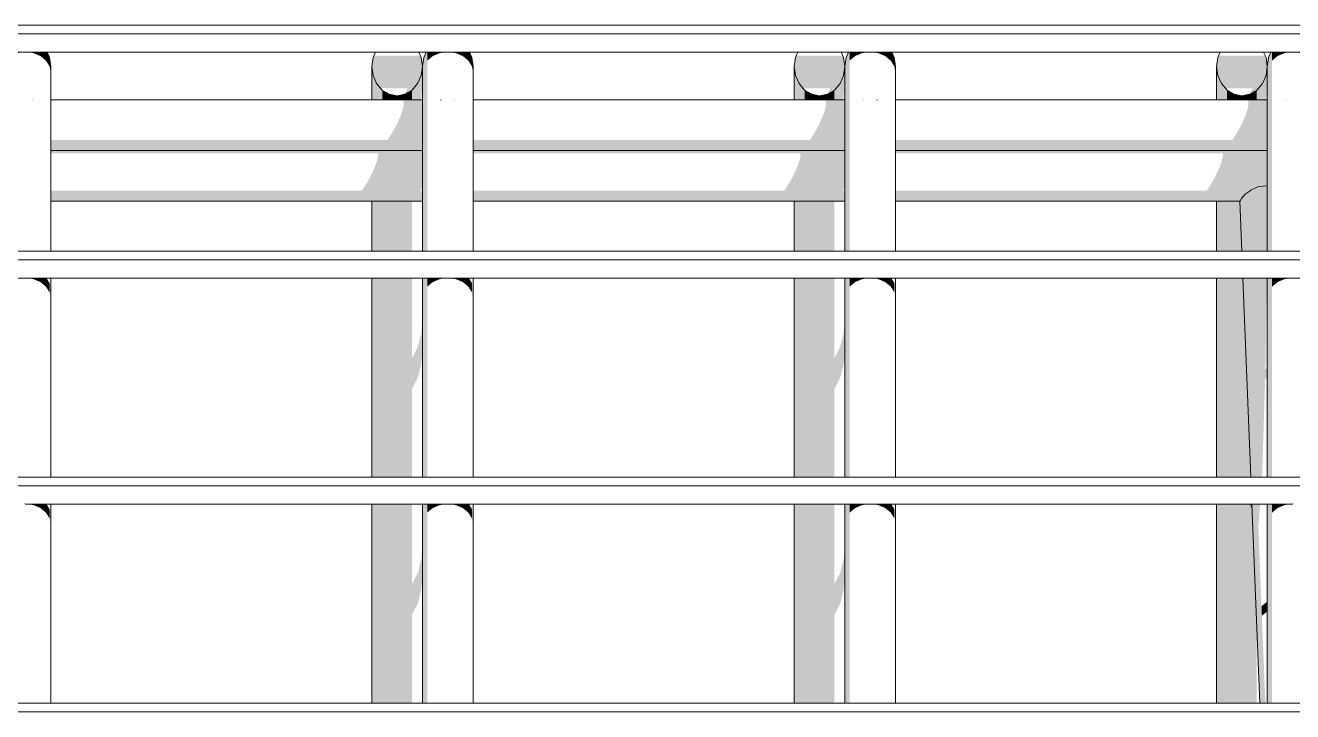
# Model space of a CAD drawing. Header units: millimetres. Extents: x -71878 to 121433, y -67383 to 83273.
# Drawn here: x 68839 to 71840, y -43289 to -41662 of the extents above; entities that cross this region are included whole.
import ezdxf

# ---------------------------------------------------------------- set-up
doc = ezdxf.new("R2010")
doc.units = ezdxf.units.MM
doc.header["$MEASUREMENT"] = 0
doc.layers.add('ENTIRADO_Pluma_Nº__21', color=7, linetype='Continuous', lineweight=5)
doc.layers.add('Vigas_Pluma_Nº__21', color=7, linetype='Continuous', lineweight=5)
doc.layers.add('Vigas_Pluma_Nº__3', color=7, linetype='Continuous', lineweight=0, true_color=0x646464)

msp = doc.modelspace()

# ---------------------------------------------------------------- hatches: boundary and pattern name
at = {"layer": 'Vigas_Pluma_Nº__3', "linetype": 'Continuous', "lineweight": 0, "true_color": 0x191919}
for points in [[(68820.922, -41728.158), (68839.463, -41725.749), (68820.921, -41725.749)], [(68839.463, -41725.749), (68858.004, -41728.158), (68858.004, -41725.749)], [(68858.004, -41728.158), (68874.73, -41735.149), (68874.73, -41725.749), (68858.004, -41725.749)], [(68874.73, -41735.149), (68888.004, -41746.038), (68888.004, -41725.749), (68874.73, -41725.749)], [(68888.004, -41725.749), (68888.004, -41746.038), (68896.526, -41759.759), (68896.526, -41738.743), (68894.649, -41734.5), (68889.213, -41725.749)], [(69788.149, -41725.749), (69782.399, -41738.743), (69782.399, -42197.918), (69790.921, -42197.918), (69790.921, -41725.749)], [(69790.922, -41746.038), (69804.195, -41735.149), (69804.195, -41725.749), (69790.922, -41725.749)], [(69804.195, -41735.149), (69820.922, -41728.158), (69820.921, -41725.749), (69804.195, -41725.749)], [(69820.922, -41728.158), (69839.463, -41725.749), (69820.921, -41725.749)], [(69839.463, -41725.749), (69858.004, -41728.158), (69858.004, -41725.749)], [(69858.004, -41728.158), (69874.73, -41735.149), (69874.73, -41725.749), (69858.004, -41725.749)], [(69874.73, -41735.149), (69888.004, -41746.038), (69888.004, -41725.749), (69874.73, -41725.749)], [(69888.004, -41725.749), (69888.004, -41746.038), (69896.526, -41759.759), (69896.526, -41738.743), (69894.649, -41734.5), (69889.213, -41725.749)], [(70782.399, -41738.743), (70782.399, -42197.918), (70790.922, -42197.918), (70790.922, -41725.749), (70788.149, -41725.749)], [(70790.921, -41746.038), (70804.195, -41735.149), (70804.195, -41725.749), (70790.922, -41725.749)], [(70804.195, -41735.149), (70820.921, -41728.158), (70820.922, -41725.749), (70804.195, -41725.749)], [(70820.922, -41725.749), (70820.922, -41728.158), (70839.463, -41725.749)], [(70858.004, -41725.749), (70839.463, -41725.749), (70858.004, -41728.158)], [(70858.004, -41728.158), (70874.73, -41735.149), (70874.73, -41725.749), (70858.004, -41725.749)], [(70874.73, -41735.149), (70888.004, -41746.038), (70888.004, -41725.749), (70874.73, -41725.749)], [(70888.004, -41725.749), (70888.004, -41746.038), (70896.526, -41759.759), (70896.526, -41738.743), (70894.649, -41734.5), (70889.213, -41725.749)], [(71782.399, -41738.743), (71782.399, -42197.918), (71790.922, -42197.918), (71790.922, -41725.749), (71788.149, -41725.749)], [(71790.922, -41746.038), (71804.196, -41735.149), (71804.195, -41725.749), (71790.922, -41725.749)], [(71804.195, -41725.749), (71804.195, -41735.149), (71820.922, -41728.158), (71820.921, -41725.749)], [(71820.922, -41728.158), (71839.463, -41725.749), (71820.922, -41725.749)], [(71839.463, -41725.749), (71858.004, -41728.158), (71858.004, -41725.749)], [(68896.526, -41759.759), (68899.463, -41774.969), (68899.463, -41760.092), (68896.526, -41738.743)], [(69659.463, -41760.092), (69662.399, -41781.441), (69670.922, -41800.701), (69680.583, -41811.826), (69744.403, -41811.826), (69737.299, -41825.926), (69738.004, -41825.798), (69754.73, -41815.985), (69768.004, -41800.701), (69776.526, -41781.441), (69779.463, -41760.092), (69776.526, -41738.743), (69774.649, -41734.5), (69664.277, -41734.5), (69662.399, -41738.743)], [(69662.399, -41781.441), (69659.463, -41760.092), (69659.463, -41839.078), (69662.399, -41839.078)], [(69776.526, -41781.441), (69776.526, -41835.271), (69779.379, -41805.578), (69779.463, -41804.628), (69779.463, -41760.092)], [(69782.399, -41738.743), (69779.463, -41760.092), (69779.463, -42197.918), (69782.399, -42197.918)], [(69896.526, -41759.759), (69899.463, -41774.969), (69899.463, -41760.092), (69896.526, -41738.743)], [(70659.463, -41760.092), (70662.399, -41781.441), (70670.921, -41800.701), (70680.583, -41811.826), (70744.403, -41811.826), (70737.299, -41825.926), (70738.004, -41825.798), (70754.73, -41815.985), (70768.004, -41800.701), (70776.526, -41781.441), (70779.463, -41760.092), (70776.526, -41738.743), (70774.649, -41734.5), (70664.277, -41734.5), (70662.399, -41738.743)], [(70659.463, -41839.078), (70662.399, -41839.078), (70662.399, -41781.441), (70659.463, -41760.092)], [(70776.526, -41781.441), (70776.526, -41835.271), (70779.379, -41805.578), (70779.463, -41804.628), (70779.463, -41760.092)], [(70782.399, -41738.743), (70779.463, -41760.092), (70779.463, -42197.918), (70782.399, -42197.918)], [(70896.526, -41759.759), (70899.463, -41774.969), (70899.463, -41760.092), (70896.526, -41738.743)], [(71659.463, -41760.092), (71662.399, -41781.441), (71670.922, -41800.701), (71680.583, -41811.826), (71744.403, -41811.826), (71737.299, -41825.926), (71738.004, -41825.798), (71754.73, -41815.985), (71768.004, -41800.701), (71776.526, -41781.441), (71779.463, -41760.092), (71776.526, -41738.743), (71774.649, -41734.5), (71664.277, -41734.5), (71662.399, -41738.743)], [(71662.399, -41781.441), (71659.463, -41760.092), (71659.463, -41839.078), (71662.399, -41839.078)], [(71779.463, -41760.092), (71776.526, -41781.441), (71776.526, -41835.271), (71779.379, -41805.578), (71779.463, -41804.628)], [(71782.399, -41738.743), (71779.463, -41760.092), (71779.463, -42197.918), (71782.399, -42197.918)], [(69670.922, -41800.701), (69662.399, -41781.441), (69662.399, -41839.078), (69670.922, -41839.078)], [(69776.526, -41781.441), (69768.004, -41800.701), (69768.004, -41839.078), (69775.405, -41839.078), (69776.526, -41835.271)], [(70670.922, -41800.7), (70662.399, -41781.441), (70662.399, -41839.078), (70670.922, -41839.078)], [(70776.526, -41781.441), (70768.004, -41800.7), (70768.004, -41839.078), (70775.405, -41839.078), (70776.526, -41835.271)], [(71670.922, -41800.701), (71662.399, -41781.441), (71662.399, -41839.078), (71670.922, -41839.078)], [(71776.526, -41781.441), (71768.004, -41800.701), (71768.004, -41839.078), (71775.405, -41839.078), (71776.526, -41835.271)], [(69670.922, -41800.701), (69670.922, -41839.078), (69684.195, -41839.078), (69684.195, -41815.985)], [(69684.195, -41815.985), (69684.195, -41839.078), (69700.921, -41839.078), (69700.921, -41825.798)], [(69754.73, -41815.985), (69738.004, -41825.798), (69738.004, -41839.078), (69754.73, -41839.078)], [(69768.004, -41800.701), (69754.73, -41815.985), (69754.73, -41839.078), (69768.004, -41839.078)], [(69779.463, -41839.078), (69779.463, -41821.767), (69778.043, -41839.078)], [(70684.195, -41815.985), (70670.922, -41800.701), (70670.922, -41839.078), (70684.195, -41839.078)], [(70700.922, -41825.798), (70684.195, -41815.985), (70684.195, -41839.078), (70700.922, -41839.078)], [(70754.73, -41815.985), (70738.004, -41825.798), (70738.004, -41839.078), (70754.73, -41839.078)], [(70768.004, -41800.701), (70754.73, -41815.985), (70754.73, -41839.078), (70768.004, -41839.078)], [(70779.463, -41839.078), (70779.463, -41821.767), (70778.043, -41839.078)], [(71684.195, -41815.985), (71670.922, -41800.701), (71670.922, -41839.078), (71684.195, -41839.078)], [(71700.922, -41825.798), (71684.195, -41815.985), (71684.195, -41839.078), (71700.922, -41839.078)], [(71738.004, -41839.078), (71754.73, -41839.078), (71754.73, -41815.985), (71738.004, -41825.798)], [(71768.004, -41800.701), (71754.73, -41815.985), (71754.73, -41839.078), (71768.004, -41839.078)], [(71779.463, -41839.078), (71779.463, -41821.767), (71778.043, -41839.078)], [(69700.922, -41839.078), (69719.463, -41839.078), (69719.463, -41829.179), (69700.922, -41825.798)], [(69719.463, -41829.179), (69719.463, -41839.078), (69738.004, -41839.078), (69738.004, -41825.798)], [(69730.674, -41839.078), (69734.526, -41842.015), (69779.463, -41842.015), (69779.463, -41839.078)], [(69735.043, -41850.537), (69732.173, -41863.811), (69779.463, -41863.811), (69779.463, -41850.537)], [(69735.043, -41850.537), (69779.463, -41850.537), (69779.463, -41842.015), (69734.526, -41842.015)], [(70700.922, -41839.078), (70719.463, -41839.078), (70719.463, -41829.179), (70700.922, -41825.798)], [(70719.463, -41829.179), (70719.463, -41839.078), (70738.004, -41839.078), (70738.004, -41825.798)], [(70779.463, -41839.078), (70730.674, -41839.078), (70734.526, -41842.015), (70779.463, -41842.015)], [(70732.173, -41863.811), (70779.463, -41863.811), (70779.463, -41850.537), (70735.043, -41850.537)], [(70734.526, -41842.015), (70735.042, -41850.537), (70779.463, -41850.537), (70779.463, -41842.015)], [(71719.463, -41829.179), (71700.922, -41825.798), (71700.922, -41839.078), (71719.463, -41839.078)], [(71738.004, -41825.798), (71719.463, -41829.179), (71719.463, -41839.078), (71738.004, -41839.078)], [(71730.674, -41839.078), (71734.526, -41842.015), (71779.463, -41842.015), (71779.463, -41839.078)], [(71735.043, -41850.537), (71732.173, -41863.811), (71779.463, -41863.811), (71779.463, -41850.537)], [(71734.526, -41842.015), (71735.043, -41850.537), (71779.463, -41850.537), (71779.463, -41842.015)], [(69726.197, -41880.537), (69717.702, -41899.078), (69779.463, -41899.078), (69779.463, -41880.537)], [(69726.198, -41880.537), (69779.463, -41880.537), (69779.463, -41863.811), (69732.173, -41863.811)], [(70726.197, -41880.537), (70717.701, -41899.078), (70779.463, -41899.078), (70779.463, -41880.537)], [(70726.197, -41880.537), (70779.463, -41880.537), (70779.463, -41863.811), (70732.173, -41863.811)], [(71717.702, -41899.078), (71779.463, -41899.078), (71779.463, -41880.537), (71726.197, -41880.537)], [(71726.197, -41880.537), (71779.463, -41880.537), (71779.463, -41863.811), (71732.173, -41863.811)], [(69717.702, -41899.078), (69707.517, -41917.619), (69779.463, -41917.619), (69779.463, -41899.078)], [(70707.517, -41917.619), (70779.463, -41917.619), (70779.463, -41899.078), (70717.701, -41899.078)], [(71707.517, -41917.619), (71779.463, -41917.619), (71779.463, -41899.078), (71717.702, -41899.078)], [(68899.463, -41934.345), (68899.463, -41947.62), (69779.463, -41947.62), (69779.463, -41934.345)], [(69696.64, -41934.345), (69779.463, -41934.345), (69779.463, -41917.619), (69707.517, -41917.619)], [(69899.463, -41947.62), (70779.463, -41947.62), (70779.463, -41934.345), (69899.463, -41934.345)], [(70696.64, -41934.346), (70779.463, -41934.345), (70779.463, -41917.619), (70707.517, -41917.619)], [(70899.463, -41934.345), (70899.463, -41947.62), (71779.463, -41947.62), (71779.463, -41934.345)], [(71696.64, -41934.345), (71779.463, -41934.345), (71779.463, -41917.619), (71707.517, -41917.619)], [(69779.462, -41959.078), (68899.462, -41959.078), (68899.462, -41962.015), (69779.462, -41962.015)], [(68899.462, -41965.923), (69674.311, -41965.923), (69674.591, -41970.537), (69779.462, -41970.537), (69779.462, -41962.015), (68899.462, -41962.015)], [(68899.463, -41947.62), (68899.463, -41956.142), (69779.463, -41956.142), (69779.463, -41947.62)], [(69779.463, -41956.141), (68899.463, -41956.141), (68899.463, -41959.078), (69779.463, -41959.078)], [(69671.721, -41983.811), (69779.462, -41983.811), (69779.462, -41970.537), (69674.591, -41970.537)], [(69899.463, -41947.62), (69899.463, -41956.142), (70779.463, -41956.142), (70779.463, -41947.62)], [(69899.463, -41956.141), (69899.463, -41959.078), (70779.463, -41959.078), (70779.463, -41956.141)], [(69899.463, -41959.078), (69899.463, -41962.015), (70779.463, -41962.015), (70779.463, -41959.078)], [(69899.463, -41965.923), (70674.311, -41965.923), (70674.591, -41970.537), (70779.463, -41970.537), (70779.463, -41962.015), (69899.463, -41962.015)], [(70674.591, -41970.537), (70671.721, -41983.811), (70779.463, -41983.811), (70779.463, -41970.537)], [(70899.463, -41956.142), (71779.463, -41956.142), (71779.463, -41947.62), (70899.463, -41947.62)], [(71779.463, -41956.141), (70899.463, -41956.141), (70899.463, -41959.078), (71779.463, -41959.078)], [(70899.463, -41962.015), (71779.463, -41962.015), (71779.463, -41959.078), (70899.463, -41959.078)], [(70899.463, -41965.923), (71674.311, -41965.923), (71674.591, -41970.537), (71779.463, -41970.537), (71779.463, -41962.015), (70899.463, -41962.015)], [(71674.591, -41970.537), (71671.721, -41983.811), (71779.463, -41983.811), (71779.463, -41970.537)], [(69657.25, -42019.078), (69779.462, -42019.078), (69779.462, -42000.537), (69665.745, -42000.537)], [(69671.721, -41983.811), (69665.745, -42000.537), (69779.462, -42000.537), (69779.462, -41983.811)], [(70657.25, -42019.078), (70779.463, -42019.078), (70779.463, -42000.537), (70665.745, -42000.537)], [(70671.721, -41983.811), (70665.745, -42000.537), (70779.463, -42000.537), (70779.463, -41983.811)], [(71665.745, -42000.537), (71657.25, -42019.078), (71779.463, -42019.078), (71779.463, -42000.537)], [(71671.721, -41983.811), (71665.745, -42000.537), (71779.463, -42000.537), (71779.463, -41983.811)], [(69657.25, -42019.078), (69647.065, -42037.619), (69779.462, -42037.619), (69779.462, -42019.078)], [(70647.065, -42037.619), (70779.463, -42037.619), (70779.463, -42019.078), (70657.249, -42019.078)], [(71647.065, -42037.619), (71779.463, -42037.619), (71779.463, -42019.078), (71657.25, -42019.078)], [(69779.463, -42054.345), (68899.463, -42054.345), (68899.463, -42067.619), (69779.463, -42067.619)], [(69636.188, -42054.345), (69774.184, -42054.345), (69779.463, -42046.229), (69779.463, -42037.619), (69647.065, -42037.619)], [(69899.463, -42067.619), (70779.463, -42067.619), (70779.463, -42054.345), (69899.463, -42054.345)], [(70647.064, -42037.62), (70636.188, -42054.345), (70774.184, -42054.345), (70779.463, -42046.228), (70779.463, -42037.619)], [(71738.833, -42054.345), (70899.463, -42054.345), (70899.463, -42067.619), (71723.539, -42067.619), (71727.138, -42062.652)], [(71647.065, -42037.618), (71636.188, -42054.346), (71738.832, -42054.345), (71740.627, -42052.779), (71757.445, -42045.348), (71776.02, -42042.921), (71779.463, -42043.444), (71779.463, -42037.619)], [(71723.54, -42067.619), (71718.257, -42072.923), (71723.216, -42197.918), (71732.505, -42197.918), (71727.138, -42062.652)], [(71727.138, -42062.652), (71732.505, -42197.918), (71746.385, -42197.918), (71740.627, -42052.779), (71738.832, -42054.345)], [(71757.445, -42045.348), (71740.627, -42052.779), (71746.385, -42197.918), (71763.498, -42197.918)], [(71757.445, -42045.348), (71763.498, -42197.918), (71779.463, -42197.918), (71779.463, -42129.696), (71776.02, -42042.921)], [(71779.463, -42043.444), (71776.02, -42042.921), (71779.463, -42129.696)], [(69779.463, -42067.619), (68899.463, -42067.619), (68899.463, -42076.141), (69779.463, -42076.141)], [(69779.463, -42076.142), (68899.463, -42076.142), (68899.463, -42079.078), (69779.463, -42079.078)], [(69659.463, -42197.918), (69662.399, -42197.918), (69662.399, -42079.078), (69659.463, -42079.078)], [(69662.399, -42197.918), (69670.922, -42197.918), (69670.922, -42079.078), (69662.399, -42079.078)], [(69670.922, -42079.078), (69670.922, -42197.918), (69684.195, -42197.918), (69684.195, -42079.078)], [(69684.195, -42197.918), (69700.922, -42197.918), (69700.922, -42079.078), (69684.195, -42079.078)], [(69700.922, -42197.918), (69719.463, -42197.918), (69719.463, -42079.078), (69700.922, -42079.078)], [(69719.463, -42197.918), (69738.004, -42197.918), (69738.004, -42079.078), (69719.463, -42079.078)], [(69738.004, -42197.918), (69754.73, -42197.918), (69754.73, -42079.078), (69738.004, -42079.078)], [(69899.463, -42076.141), (70779.463, -42076.141), (70779.463, -42067.619), (69899.463, -42067.619)], [(69899.463, -42079.078), (70779.463, -42079.078), (70779.463, -42076.141), (69899.463, -42076.141)], [(70659.463, -42079.078), (70659.463, -42197.918), (70662.399, -42197.918), (70662.399, -42079.078)], [(70662.399, -42197.918), (70670.922, -42197.918), (70670.922, -42079.078), (70662.399, -42079.078)], [(70670.922, -42079.078), (70670.922, -42197.918), (70684.195, -42197.918), (70684.195, -42079.078)], [(70684.195, -42197.918), (70700.922, -42197.918), (70700.922, -42079.078), (70684.195, -42079.078)], [(70700.922, -42197.918), (70719.463, -42197.918), (70719.463, -42079.078), (70700.922, -42079.078)], [(70719.463, -42197.918), (70738.004, -42197.918), (70738.004, -42079.078), (70719.463, -42079.078)], [(70738.004, -42197.918), (70754.73, -42197.918), (70754.73, -42079.078), (70738.004, -42079.078)], [(70899.463, -42067.619), (70899.463, -42076.141), (71717.164, -42076.141), (71718.257, -42072.923), (71723.539, -42067.619)], [(70899.463, -42079.078), (71714.847, -42079.078), (71717.164, -42076.141), (70899.463, -42076.141)], [(71659.463, -42197.918), (71662.399, -42197.918), (71662.399, -42079.078), (71659.463, -42079.078)], [(71662.399, -42197.918), (71670.922, -42197.918), (71670.922, -42079.078), (71662.399, -42079.078)], [(71670.922, -42079.078), (71670.922, -42197.918), (71684.195, -42197.918), (71684.195, -42079.078)], [(71700.922, -42079.078), (71684.195, -42079.078), (71684.195, -42197.918), (71700.922, -42197.918)], [(71700.922, -42197.918), (71719.429, -42197.918), (71714.714, -42079.078), (71700.922, -42079.078)], [(71714.847, -42079.078), (71714.714, -42079.078), (71719.429, -42197.918), (71723.216, -42197.918), (71718.257, -42072.923), (71717.164, -42076.141)], [(68839.582, -42261.171), (68858.004, -42263.565), (68858.004, -42261.171)], [(68858.004, -42263.565), (68874.73, -42270.556), (68874.73, -42261.171), (68858.004, -42261.171)], [(68874.73, -42270.556), (68888.004, -42281.445), (68888.004, -42261.171), (68874.73, -42261.171)], [(68888.004, -42261.171), (68888.004, -42281.445), (68896.526, -42295.166), (68896.526, -42272.93), (68889.222, -42261.171)], [(68896.526, -42295.166), (68899.463, -42310.376), (68899.463, -42288.14), (68896.526, -42272.93)], [(69662.399, -42261.171), (69659.463, -42261.171), (69659.463, -42733.341), (69662.399, -42733.341)], [(69670.922, -42261.171), (69662.399, -42261.171), (69662.399, -42733.341), (69670.922, -42733.341)], [(69684.195, -42261.171), (69670.922, -42261.171), (69670.922, -42733.341), (69684.195, -42733.341)], [(69700.921, -42261.171), (69684.195, -42261.171), (69684.195, -42733.341), (69700.921, -42733.341)], [(69700.922, -42261.171), (69700.922, -42733.341), (69719.463, -42733.341), (69719.463, -42261.171)], [(69738.004, -42261.171), (69719.463, -42261.171), (69719.463, -42733.341), (69738.004, -42733.341)], [(69754.73, -42261.171), (69738.004, -42261.171), (69738.004, -42733.341), (69754.73, -42733.341)], [(69779.463, -42261.171), (69779.463, -42733.341), (69782.399, -42733.341), (69782.399, -42261.171)], [(69790.922, -42261.171), (69782.399, -42261.171), (69782.399, -42733.341), (69790.922, -42733.341)], [(69790.922, -42281.445), (69804.195, -42270.556), (69804.195, -42261.171), (69790.922, -42261.171)], [(69804.195, -42270.556), (69820.922, -42263.565), (69820.921, -42261.171), (69804.195, -42261.171)], [(69820.922, -42263.565), (69839.343, -42261.171), (69820.922, -42261.171)], [(69839.583, -42261.172), (69858.004, -42263.565), (69858.004, -42261.171)], [(69858.004, -42263.565), (69874.73, -42270.556), (69874.73, -42261.171), (69858.004, -42261.171)], [(69874.73, -42270.556), (69888.004, -42281.445), (69888.004, -42261.171), (69874.73, -42261.171)], [(69888.004, -42261.171), (69888.004, -42281.445), (69896.526, -42295.166), (69896.526, -42272.93), (69889.222, -42261.171)], [(69896.526, -42295.166), (69899.463, -42310.376), (69899.463, -42288.14), (69896.526, -42272.93)], [(70662.399, -42261.171), (70659.463, -42261.171), (70659.463, -42733.341), (70662.399, -42733.341)], [(70662.399, -42261.171), (70662.399, -42733.341), (70670.922, -42733.341), (70670.922, -42261.171)], [(70684.195, -42261.171), (70670.921, -42261.171), (70670.921, -42733.341), (70684.195, -42733.341)], [(70684.195, -42733.341), (70700.922, -42733.341), (70700.922, -42261.171), (70684.195, -42261.171)], [(70719.463, -42261.171), (70700.922, -42261.171), (70700.922, -42733.341), (70719.463, -42733.341)], [(70719.463, -42733.341), (70738.004, -42733.341), (70738.004, -42261.171), (70719.463, -42261.171)], [(70738.004, -42261.171), (70738.004, -42733.341), (70754.73, -42733.341), (70754.73, -42261.171)], [(70782.399, -42261.171), (70779.463, -42261.171), (70779.463, -42733.341), (70782.399, -42733.341)], [(70782.399, -42261.171), (70782.399, -42733.341), (70790.922, -42733.341), (70790.922, -42261.171)], [(70790.921, -42281.445), (70804.195, -42270.556), (70804.195, -42261.171), (70790.922, -42261.171)], [(70804.195, -42270.556), (70820.922, -42263.565), (70820.921, -42261.171), (70804.195, -42261.171)], [(70820.922, -42263.565), (70839.343, -42261.171), (70820.921, -42261.171)], [(70839.582, -42261.171), (70858.004, -42263.565), (70858.004, -42261.171)], [(70858.004, -42263.565), (70874.73, -42270.556), (70874.73, -42261.171), (70858.004, -42261.171)], [(70874.73, -42270.556), (70888.004, -42281.445), (70888.004, -42261.171), (70874.73, -42261.171)], [(70888.004, -42261.171), (70888.004, -42281.445), (70896.526, -42295.166), (70896.526, -42272.93), (70889.222, -42261.171)], [(70896.526, -42295.166), (70899.463, -42310.376), (70899.463, -42288.14), (70896.526, -42272.93)], [(71662.399, -42261.171), (71659.463, -42261.171), (71659.463, -42733.341), (71662.399, -42733.341)], [(71670.922, -42261.171), (71662.399, -42261.171), (71662.399, -42733.341), (71670.922, -42733.341)], [(71684.195, -42261.171), (71670.922, -42261.171), (71670.922, -42733.341), (71684.195, -42733.341)], [(71700.922, -42261.171), (71684.196, -42261.171), (71684.196, -42733.341), (71700.922, -42733.341)], [(71719.463, -42261.171), (71700.922, -42261.171), (71700.922, -42733.341), (71719.463, -42733.341)], [(71719.463, -42261.171), (71719.463, -42733.341), (71738.004, -42733.341), (71738.004, -42666.102), (71721.938, -42261.171)], [(71721.938, -42261.171), (71740.671, -42733.341), (71744.459, -42733.341), (71725.726, -42261.171)], [(71735.014, -42261.171), (71725.726, -42261.171), (71744.459, -42733.341), (71753.748, -42733.341)], [(71766.989, -42733.341), (71767.399, -42727.589), (71748.895, -42261.171), (71735.014, -42261.171), (71753.748, -42733.341)], [(71767.4, -42727.588), (71774.513, -42499.807), (71775.46, -42499.423), (71766.008, -42261.171), (71748.895, -42261.171)], [(71766.008, -42261.171), (71775.46, -42499.423), (71779.463, -42498.943), (71779.463, -42476.23), (71775.09, -42476.754), (71778.583, -42261.171)], [(71782.399, -42261.171), (71779.463, -42261.171), (71779.463, -42733.341), (71782.399, -42733.341)], [(71782.399, -42733.341), (71790.922, -42733.341), (71790.922, -42261.171), (71782.399, -42261.171)], [(71790.922, -42261.171), (71790.921, -42281.445), (71804.195, -42270.556), (71804.195, -42261.171)], [(71804.196, -42270.556), (71820.922, -42263.565), (71820.922, -42261.171), (71804.195, -42261.171)], [(71820.922, -42263.565), (71839.343, -42261.171), (71820.922, -42261.171)], [(69779.463, -42357.174), (69776.526, -42392.972), (69776.526, -42465.918), (69779.463, -42430.12)], [(70779.463, -42357.173), (70776.526, -42392.972), (70776.526, -42465.918), (70779.463, -42430.119)], [(69776.526, -42465.918), (69776.526, -42392.973), (69768.004, -42425.267), (69768.004, -42498.213)], [(70776.526, -42392.972), (70768.004, -42425.267), (70768.004, -42498.213), (70776.526, -42465.918)], [(69768.004, -42498.213), (69768.004, -42425.267), (69754.73, -42450.896), (69754.73, -42523.842)], [(70768.004, -42498.213), (70768.004, -42425.267), (70754.73, -42450.896), (70754.73, -42523.842)], [(71738.004, -42733.341), (71740.671, -42733.341), (71738.004, -42666.103)], [(68858.004, -42796.594), (68839.702, -42796.594), (68858.004, -42798.972)], [(68858.004, -42798.972), (68874.73, -42805.963), (68874.73, -42796.594), (68858.004, -42796.594)], [(68874.73, -42805.963), (68888.004, -42816.852), (68888.004, -42796.594), (68874.73, -42796.594)], [(68888.004, -42796.594), (68888.004, -42816.852), (68896.526, -42830.573), (68896.526, -42808.337), (68889.232, -42796.594)], [(68896.526, -42830.573), (68899.463, -42845.783), (68899.463, -42823.547), (68896.526, -42808.337)], [(69662.399, -42796.594), (69659.463, -42796.594), (69659.463, -43268.764), (69662.399, -43268.764)], [(69670.922, -42796.594), (69662.399, -42796.594), (69662.399, -43268.764), (69670.922, -43268.764)], [(69670.922, -42796.594), (69670.922, -43268.764), (69684.195, -43268.764), (69684.195, -42796.594)], [(69700.922, -42796.594), (69684.195, -42796.594), (69684.195, -43268.764), (69700.922, -43268.764)], [(69700.922, -43268.764), (69719.463, -43268.764), (69719.463, -42796.594), (69700.922, -42796.594)], [(69719.463, -42796.594), (69719.463, -43268.764), (69738.004, -43268.764), (69738.004, -42796.594)], [(69754.73, -42796.594), (69738.004, -42796.594), (69738.004, -43268.764), (69754.73, -43268.764)], [(69782.399, -42796.594), (69779.463, -42796.594), (69779.463, -43268.764), (69782.399, -43268.764)], [(69782.399, -43268.764), (69790.922, -43268.764), (69790.922, -42796.594), (69782.399, -42796.594)], [(69790.922, -42816.852), (69804.195, -42805.963), (69804.195, -42796.594), (69790.922, -42796.594)], [(69804.195, -42805.963), (69820.921, -42798.972), (69820.922, -42796.594), (69804.195, -42796.594)], [(69820.922, -42798.972), (69839.223, -42796.594), (69820.921, -42796.594)], [(69839.702, -42796.594), (69858.004, -42798.972), (69858.004, -42796.594)], [(69858.004, -42798.972), (69874.73, -42805.963), (69874.73, -42796.594), (69858.004, -42796.594)], [(69874.73, -42805.963), (69888.004, -42816.852), (69888.004, -42796.594), (69874.73, -42796.594)], [(69888.004, -42796.594), (69888.004, -42816.852), (69896.526, -42830.573), (69896.526, -42808.337), (69889.232, -42796.594)], [(69896.526, -42830.573), (69899.463, -42845.783), (69899.463, -42823.547), (69896.526, -42808.337)], [(70662.399, -42796.594), (70659.463, -42796.594), (70659.463, -43268.764), (70662.399, -43268.764)], [(70670.922, -42796.594), (70662.399, -42796.594), (70662.399, -43268.764), (70670.922, -43268.764)], [(70684.195, -42796.594), (70670.922, -42796.594), (70670.922, -43268.764), (70684.195, -43268.764)], [(70700.922, -42796.594), (70684.195, -42796.594), (70684.195, -43268.764), (70700.922, -43268.764)], [(70700.921, -43268.764), (70719.463, -43268.764), (70719.463, -42796.594), (70700.921, -42796.594)], [(70738.004, -42796.594), (70719.463, -42796.594), (70719.463, -43268.764), (70738.004, -43268.764)], [(70738.004, -43268.764), (70754.73, -43268.764), (70754.73, -42796.594), (70738.004, -42796.594)], [(70782.399, -42796.594), (70779.463, -42796.594), (70779.463, -43268.764), (70782.399, -43268.764)], [(70782.399, -42796.594), (70782.399, -43268.764), (70790.922, -43268.764), (70790.922, -42796.594)], [(70790.922, -42796.594), (70790.921, -42816.852), (70804.195, -42805.963), (70804.195, -42796.594)], [(70804.195, -42796.594), (70804.195, -42805.963), (70820.922, -42798.972), (70820.922, -42796.594)], [(70820.921, -42798.972), (70839.223, -42796.594), (70820.922, -42796.594)], [(70839.702, -42796.594), (70858.004, -42798.972), (70858.004, -42796.594)], [(70858.004, -42798.972), (70874.73, -42805.963), (70874.73, -42796.594), (70858.004, -42796.594)], [(70874.73, -42805.963), (70888.004, -42816.852), (70888.004, -42796.594), (70874.73, -42796.594)], [(70888.004, -42796.594), (70888.004, -42816.852), (70896.526, -42830.573), (70896.526, -42808.337), (70889.232, -42796.594)], [(70896.526, -42830.573), (70899.463, -42845.783), (70899.463, -42823.547), (70896.526, -42808.337)], [(71662.399, -42796.594), (71659.463, -42796.594), (71659.463, -43268.764), (71662.399, -43268.764)], [(71670.922, -42796.594), (71662.399, -42796.594), (71662.399, -43268.764), (71670.922, -43268.764)], [(71684.195, -42796.594), (71670.922, -42796.594), (71670.922, -43268.764), (71684.195, -43268.764)], [(71700.922, -42796.594), (71684.195, -42796.594), (71684.195, -43268.764), (71700.922, -43268.764)], [(71719.463, -42796.594), (71700.922, -42796.594), (71700.922, -43268.764), (71719.463, -43268.764)], [(71738.004, -42796.594), (71719.463, -42796.594), (71719.463, -43268.764), (71738.004, -43268.764)], [(71738.004, -42796.594), (71738.004, -43268.764), (71754.73, -43268.764), (71754.73, -43087.686), (71743.533, -42805.48), (71740.726, -42799.964), (71740.193, -42796.594)], [(71740.193, -42796.594), (71740.726, -42799.964), (71743.533, -42805.479), (71743.181, -42796.594)], [(71743.181, -42796.594), (71761.914, -43268.764), (71765.702, -43268.764), (71746.968, -42796.594)], [(71746.968, -42796.594), (71765.702, -43268.764), (71774.99, -43268.764), (71756.257, -42796.594)], [(71756.257, -42796.594), (71758.477, -42852.542), (71762.472, -42796.594)], [(71782.399, -42796.594), (71779.463, -42796.594), (71779.463, -43268.764), (71782.399, -43268.764)], [(71782.399, -43268.764), (71790.922, -43268.764), (71790.922, -42796.594), (71782.399, -42796.594)], [(71790.922, -42816.852), (71804.195, -42805.963), (71804.195, -42796.594), (71790.922, -42796.594)], [(71804.196, -42805.963), (71820.922, -42798.972), (71820.922, -42796.594), (71804.195, -42796.594)], [(71820.922, -42798.972), (71839.223, -42796.594), (71820.922, -42796.594)], [(69779.463, -42892.58), (69776.526, -42928.379), (69776.526, -43001.325), (69779.463, -42965.526)], [(70779.463, -42892.58), (70776.526, -42928.379), (70776.526, -43001.325), (70779.463, -42965.526)], [(69776.526, -42928.379), (69768.004, -42960.673), (69768.004, -43033.619), (69776.526, -43001.325)], [(70776.526, -43001.325), (70776.526, -42928.379), (70768.004, -42960.673), (70768.004, -43033.62)], [(69768.004, -42960.673), (69754.73, -42986.303), (69754.73, -43059.249), (69768.004, -43033.619)], [(70768.003, -42960.674), (70754.729, -42986.303), (70754.73, -43059.248), (70768.004, -43033.619)], [(71765.863, -43038.701), (71766.759, -43061.307), (71779.463, -43051.156), (71779.463, -43031.638), (71779.316, -43027.95)], [(71779.316, -43027.95), (71779.463, -43031.637), (71779.463, -43027.891)]]:
    msp.add_hatch(color=250, dxfattribs=at).paths.add_polyline_path(points)

# ---------------------------------------------------------------- linework, layer by layer
at = {"layer": 'ENTIRADO_Pluma_Nº__21', "linetype": 'Continuous'}
for p, q in [((65797.825, -41662.495), (84141.199, -41662.495)), ((65797.825, -41682.326), (84141.199, -41682.326)), ((65797.825, -41725.749), (84141.199, -41725.749)), ((66040.552, -42197.918), (83938.408, -42197.918)), ((68899.463, -42197.902), (69659.463, -42197.902)), ((69899.463, -42197.902), (70659.463, -42197.902)), ((70899.463, -42197.902), (71659.463, -42197.902)), ((66040.552, -42217.749), (83938.408, -42217.749)), ((66040.552, -42261.171), (83938.408, -42261.171)), ((66252.428, -42733.341), (83726.532, -42733.341)), ((66252.428, -42753.171), (83726.532, -42753.171)), ((68899.463, -42733.308), (69659.463, -42733.308)), ((69899.463, -42733.308), (70659.463, -42733.308)), ((70899.463, -42733.308), (71659.463, -42733.308)), ((68839.702, -42796.594), (69839.331, -42796.594)), ((69839.594, -42796.594), (70839.331, -42796.594)), ((70839.702, -42796.594), (71839.331, -42796.594)), ((66464.305, -43268.764), (83514.655, -43268.764)), ((66464.305, -43288.594), (83514.655, -43288.594)), ((68899.463, -43268.714), (69659.463, -43268.714)), ((69899.463, -43268.714), (70659.463, -43268.714)), ((70899.463, -43268.714), (71659.463, -43268.714))]:
    msp.add_line(p, q, dxfattribs=at)
at = {"layer": 'Vigas_Pluma_Nº__21', "linetype": 'Continuous'}
for p, q in [((68890.776, -41725.749), (68896.526, -41738.743)), ((69662.399, -41738.743), (69668.149, -41725.749)), ((69770.776, -41725.749), (69776.526, -41738.743)), ((69782.399, -41738.743), (69788.149, -41725.749)), ((69890.776, -41725.749), (69896.526, -41738.743)), ((70662.399, -41738.743), (70668.149, -41725.749)), ((70770.776, -41725.749), (70776.526, -41738.743)), ((70782.399, -41738.743), (70788.149, -41725.749)), ((70890.776, -41725.749), (70896.526, -41738.743)), ((71662.399, -41738.743), (71668.149, -41725.749)), ((71770.776, -41725.749), (71776.526, -41738.743)), ((71782.399, -41738.743), (71788.149, -41725.749)), ((68896.526, -41738.743), (68899.463, -41760.092)), ((68899.463, -42197.918), (68899.463, -41760.092)), ((69659.463, -41760.092), (69662.399, -41738.743)), ((69662.399, -41781.441), (69659.463, -41760.092)), ((69659.463, -41760.092), (69659.463, -41839.078)), ((69776.526, -41738.743), (69779.463, -41760.092)), ((69779.463, -41760.092), (69776.526, -41781.441)), ((69779.463, -41760.092), (69782.399, -41738.743)), ((69779.463, -42197.918), (69779.463, -41760.092)), ((69896.526, -41738.743), (69899.463, -41760.092)), ((69899.463, -42197.918), (69899.463, -41760.092)), ((70659.463, -41760.092), (70662.399, -41738.743)), ((70662.399, -41781.441), (70659.463, -41760.092)), ((70659.463, -41760.092), (70659.463, -41839.078)), ((70776.526, -41738.743), (70779.463, -41760.092)), ((70779.463, -41760.092), (70776.526, -41781.441)), ((70779.463, -41760.092), (70782.399, -41738.743)), ((70779.463, -42197.918), (70779.463, -41760.092)), ((70896.526, -41738.743), (70899.463, -41760.092)), ((70899.463, -42197.918), (70899.463, -41760.092)), ((71659.463, -41760.092), (71662.399, -41738.743)), ((71662.399, -41781.441), (71659.463, -41760.092)), ((71659.463, -41760.092), (71659.463, -41839.078)), ((71776.526, -41738.743), (71779.463, -41760.092)), ((71779.463, -41760.092), (71776.526, -41781.441)), ((71779.463, -41760.092), (71782.399, -41738.743)), ((71779.463, -42197.918), (71779.463, -41760.092)), ((69670.922, -41800.701), (69662.399, -41781.441)), ((69776.526, -41781.441), (69768.004, -41800.701)), ((70670.922, -41800.701), (70662.399, -41781.441)), ((70776.526, -41781.441), (70768.004, -41800.701)), ((71670.922, -41800.701), (71662.399, -41781.441)), ((71776.526, -41781.441), (71768.004, -41800.701)), ((69684.195, -41815.985), (69670.922, -41800.701)), ((69700.922, -41825.798), (69684.195, -41815.985)), ((69754.73, -41815.985), (69738.004, -41825.798)), ((69768.004, -41800.701), (69754.73, -41815.985)), ((70684.195, -41815.985), (70670.922, -41800.701)), ((70700.922, -41825.798), (70684.195, -41815.985)), ((70754.73, -41815.985), (70738.004, -41825.798)), ((70768.004, -41800.701), (70754.73, -41815.985)), ((71684.195, -41815.985), (71670.922, -41800.701)), ((71700.922, -41825.798), (71684.195, -41815.985)), ((71754.73, -41815.985), (71738.004, -41825.798)), ((71768.004, -41800.701), (71754.73, -41815.985)), ((68855.525, -41839.078), (68855.601, -41839.078)), ((68856.345, -41839.078), (68856.397, -41839.078)), ((68899.463, -41839.078), (69779.463, -41839.078)), ((69719.463, -41829.179), (69700.922, -41825.798)), ((69738.004, -41825.798), (69719.463, -41829.179)), ((69822.528, -41839.078), (69822.58, -41839.078)), ((69823.324, -41839.078), (69823.4, -41839.078)), ((69855.525, -41839.078), (69855.601, -41839.078)), ((69856.345, -41839.078), (69856.397, -41839.078)), ((69899.463, -41839.078), (70779.463, -41839.078)), ((70719.463, -41829.179), (70700.922, -41825.798)), ((70738.004, -41825.798), (70719.463, -41829.179)), ((70822.528, -41839.078), (70822.58, -41839.078)), ((70823.324, -41839.078), (70823.4, -41839.078)), ((70855.525, -41839.078), (70855.601, -41839.078)), ((70856.345, -41839.078), (70856.397, -41839.078)), ((70899.463, -41839.078), (71779.463, -41839.078)), ((71719.463, -41829.179), (71700.922, -41825.798)), ((71738.004, -41825.798), (71719.463, -41829.179)), ((71822.528, -41839.078), (71822.58, -41839.078)), ((71823.324, -41839.078), (71823.4, -41839.078)), ((69779.463, -41959.078), (68899.463, -41959.078)), ((70779.463, -41959.078), (69899.463, -41959.078)), ((71779.463, -41959.078), (70899.463, -41959.078)), ((71723.54, -42067.619), (71727.138, -42062.652)), ((71727.138, -42062.652), (71738.832, -42054.345)), ((71738.832, -42054.345), (71740.627, -42052.779)), ((71740.627, -42052.779), (71757.445, -42045.348)), ((71757.445, -42045.348), (71776.02, -42042.921)), ((71779.463, -42043.444), (71776.02, -42042.921)), ((69779.463, -42079.078), (68899.463, -42079.078)), ((69659.463, -42079.078), (69659.463, -42197.918)), ((70779.463, -42079.078), (69899.463, -42079.078)), ((70659.463, -42079.078), (70659.463, -42197.918)), ((71714.847, -42079.078), (70899.463, -42079.078)), ((71659.463, -42079.078), (71659.463, -42197.918)), ((71714.714, -42079.078), (71719.429, -42197.918)), ((71714.847, -42079.078), (71717.164, -42076.141)), ((71717.164, -42076.141), (71718.257, -42072.923)), ((71718.257, -42072.923), (71723.54, -42067.619)), ((68839.463, -42261.155), (68839.343, -42261.171)), ((68839.582, -42261.171), (68839.463, -42261.155)), ((68899.463, -42733.341), (68899.463, -42261.171)), ((69659.463, -42261.171), (69659.463, -42733.341)), ((69779.463, -42733.341), (69779.463, -42261.171)), ((69839.463, -42261.155), (69839.343, -42261.171)), ((69839.582, -42261.171), (69839.463, -42261.155)), ((69899.463, -42733.341), (69899.463, -42261.171)), ((70659.463, -42261.171), (70659.463, -42733.341)), ((70779.463, -42733.341), (70779.463, -42261.171)), ((70839.463, -42261.155), (70839.343, -42261.171)), ((70839.582, -42261.171), (70839.463, -42261.155)), ((70899.463, -42733.341), (70899.463, -42261.171)), ((71659.463, -42261.171), (71659.463, -42733.341)), ((71721.938, -42261.171), (71740.671, -42733.341)), ((71779.463, -42733.341), (71779.463, -42261.171)), ((71839.463, -42261.155), (71839.343, -42261.171)), ((71839.582, -42261.171), (71839.463, -42261.155)), ((68839.223, -42796.594), (68839.463, -42796.561)), ((68839.702, -42796.594), (68839.463, -42796.561)), ((68899.463, -43268.764), (68899.463, -42796.594)), ((69659.463, -42796.594), (69659.463, -43268.764)), ((69779.463, -43268.764), (69779.463, -42796.594)), ((69839.223, -42796.594), (69839.463, -42796.561)), ((69839.702, -42796.594), (69839.463, -42796.561)), ((69899.463, -43268.764), (69899.463, -42796.594)), ((70659.463, -42796.594), (70659.463, -43268.764)), ((70779.463, -43268.764), (70779.463, -42796.594)), ((70839.223, -42796.594), (70839.463, -42796.561)), ((70839.702, -42796.594), (70839.463, -42796.561)), ((70899.463, -43268.764), (70899.463, -42796.594)), ((71659.463, -42796.594), (71659.463, -43268.764)), ((71740.726, -42799.964), (71740.193, -42796.594)), ((71743.533, -42805.479), (71740.726, -42799.964)), ((71743.181, -42796.594), (71761.914, -43268.764)), ((71779.463, -43268.764), (71779.463, -42796.594)), ((71839.223, -42796.594), (71839.463, -42796.561)), ((71839.702, -42796.594), (71839.463, -42796.561))]:
    msp.add_line(p, q, dxfattribs=at)

doc.saveas('drawing.dxf')
